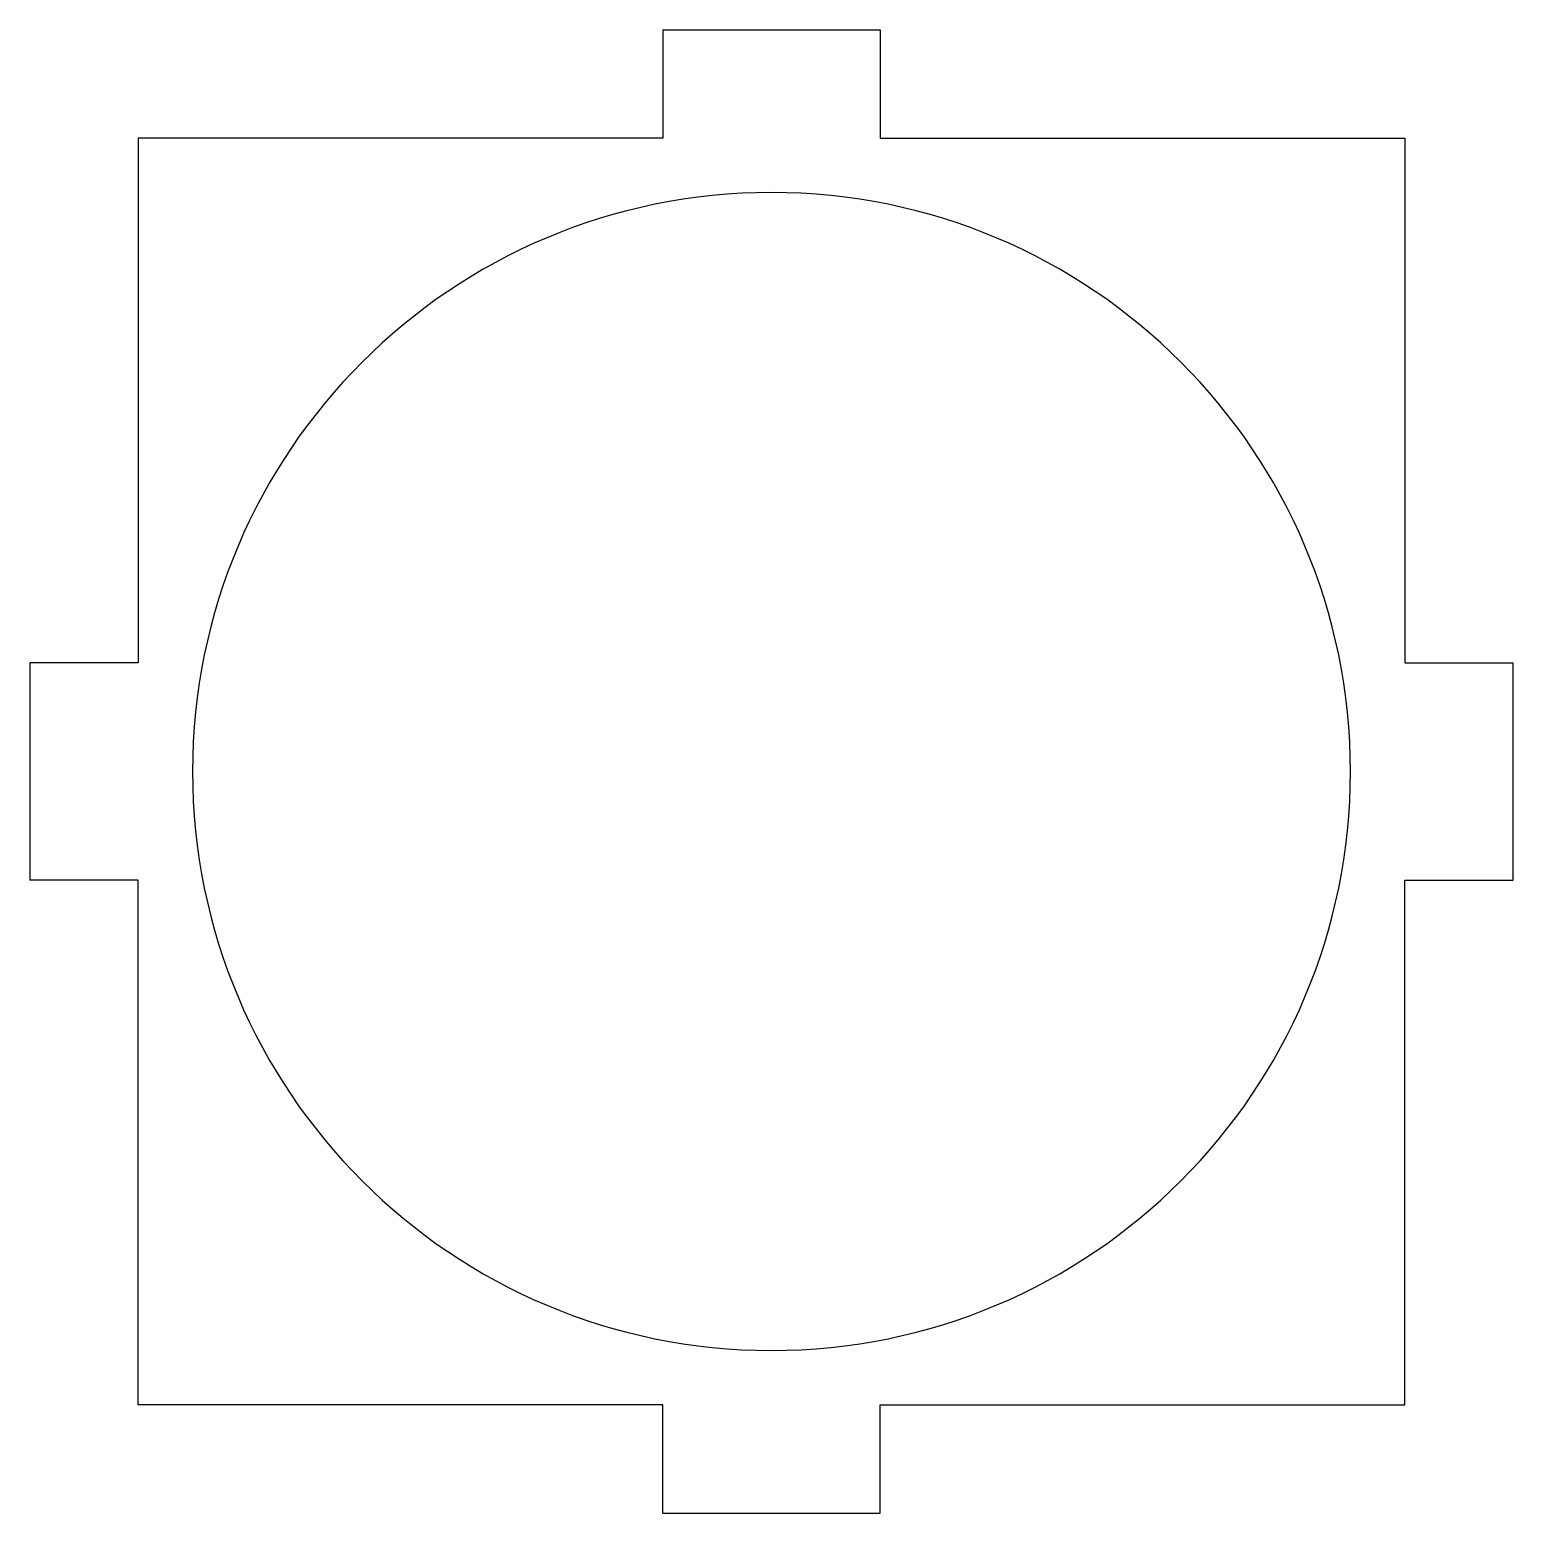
# Model space of a CAD drawing. Header units: millimetres. Extents: x -41 to 41, y -41 to 41.
import ezdxf

# ---------------------------------------------------------------- set-up
doc = ezdxf.new("R2010")
doc.units = ezdxf.units.MM
doc.layers.add('Shape2DView002', color=7, linetype='CONTINUOUS')

msp = doc.modelspace()

# ---------------------------------------------------------------- linework, layer by layer
at = {"layer": 'Shape2DView002'}
for p, q in [((-6, 41), (-6, 35)), ((-6, 41), (6, 41)), ((6, 41), (6, 35)), ((-6, 35), (-35, 35)), ((-35, 35), (-35, 6)), ((6, 35), (35, 35)), ((35, 35), (35, 6)), ((-35, 6), (-41, 6)), ((-41, 6), (-41, -6)), ((35, 6), (41, 6)), ((41, -6), (41, 6)), ((-35, -6), (-41, -6)), ((-35, -35), (-35, -6)), ((35, -35), (35, -6)), ((35, -6), (41, -6)), ((-6, -35), (-35, -35)), ((-6, -41), (-6, -35)), ((6, -41), (6, -35)), ((6, -35), (35, -35)), ((-6, -41), (6, -41))]:
    msp.add_line(p, q, dxfattribs=at)
for start, end in [(90, 180), (0, 90), (180, -90), (-90, 0)]:
    msp.add_arc((0, 0), 32, start, end, dxfattribs=at)

doc.saveas('drawing.dxf')
